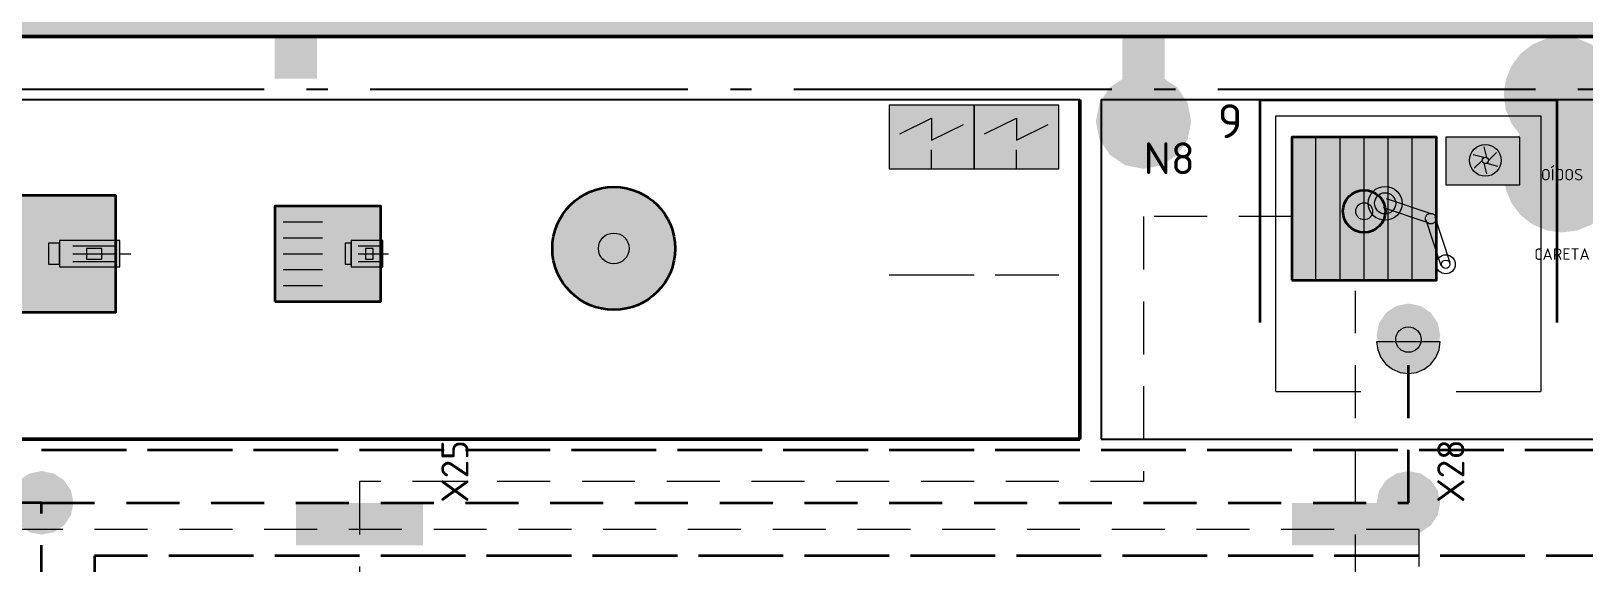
# Model space of a CAD drawing. Header units: millimetres. Extents: x 0 to 1189, y 0 to 841.
# Drawn here: x 542.5 to 615.8, y 678.2 to 703.2 of the extents above; entities that cross this region are included whole.
import ezdxf
from ezdxf.enums import TextEntityAlignment as Align

# ---------------------------------------------------------------- set-up
doc = ezdxf.new("R2010")
doc.units = ezdxf.units.MM
for name, pattern in [('FLUJO-TRAZOS', [4, 2.5, -1.5]), ('IRAM-E-TRAZOS', [5, 4, -1]), ('IRAM-F-TRAZO-PUNTO', [20, 15, -2, 1, -2])]:
    doc.linetypes.add(name, pattern=pattern)
for name, color, linetype, lineweight, true_color in [('A-AREA-TRABAJO', 30, 'CONTINUOUS', 13, 0xeb963c), ('A-EQUIPO', 30, 'CONTINUOUS', 35, 0xe67800), ('A-MAMPARA', 1, 'CONTINUOUS', 35, 0xc82828), ('A-MOBILIARIO', 8, 'CONTINUOUS', 18, 0x50505a), ('A-PASILLO', 2, 'IRAM-E-TRAZOS', 35, 0xd7a500), ('A-SENDA', 2, 'CONTINUOUS', 25, 0xd7a500), ('A-ZONA-LOG', 5, 'IRAM-F-TRAZO-PUNTO', 25, 0x285ac8)]:
    doc.layers.add(name, color=color, linetype=linetype, lineweight=lineweight, true_color=true_color)
for name, color, linetype, lineweight in [('A-COLUMNA', 7, 'CONTINUOUS', 50), ('A-EQUIPO-FINO', 8, 'CONTINUOUS', 13), ('A-EQUIPO-OCULTO', 8, 'IRAM-E-TRAZOS', 13), ('A-EQUIPO-RELLENO', 9, 'CONTINUOUS', 13), ('A-MURO', 7, 'CONTINUOUS', 50), ('A-OPERARIO', 6, 'CONTINUOUS', 18), ('A-SECTOR', 1, 'CONTINUOUS', 25), ('A-SECTOR-TXT', 1, 'CONTINUOUS', 25), ('A-TABIQUE', 7, 'CONTINUOUS', 50), ('A-TEXTO', 7, 'CONTINUOUS', 18), ('F-PERSONAL', 6, 'FLUJO-TRAZOS', 35), ('F-RET', 8, 'FLUJO-TRAZOS', 18), ('S-INCENDIO', 1, 'CONTINUOUS', 25), ('S-SENAL', 7, 'CONTINUOUS', 18)]:
    doc.layers.add(name, color=color, linetype=linetype, lineweight=lineweight)
doc.styles.add('ISO3098', font='isocpeur.ttf')

msp = doc.modelspace()

# ---------------------------------------------------------------- hatches: boundary and pattern name
at = {"layer": 'A-COLUMNA', "true_color": 0x000000}
h = msp.add_hatch(color=7, dxfattribs=at)
h.dxf.hatch_style = 1
h.paths.add_polyline_path([(554, 701), (556, 701), (556, 703), (554, 703)])
h = msp.add_hatch(color=7, dxfattribs=at)
h.dxf.hatch_style = 1
h.paths.add_polyline_path([(594, 701), (596, 701), (596, 703), (594, 703)])
at = {"layer": 'A-EQUIPO-RELLENO', "true_color": 0xcdd0d4}
h = msp.add_hatch(color=7, dxfattribs=at)
h.dxf.hatch_style = 1
h.paths.add_polyline_path([(583, 696.75), (587, 696.75), (587, 699.75), (583, 699.75)])
h = msp.add_hatch(color=7, dxfattribs=at)
h.dxf.hatch_style = 1
h.paths.add_polyline_path([(587, 696.75), (591, 696.75), (591, 699.75), (587, 699.75)])
at = {"layer": 'A-EQUIPO-RELLENO', "true_color": 0xeeeeee}
h = msp.add_hatch(color=7, dxfattribs=at)
h.dxf.hatch_style = 1
h.paths.add_polyline_path([(602, 691.5), (608.82, 691.5), (608.82, 698.25), (602, 698.25)])
at = {"layer": 'A-EQUIPO-RELLENO', "true_color": 0xcdd0d4}
h = msp.add_hatch(color=7, dxfattribs=at)
h.dxf.hatch_style = 1
h.paths.add_polyline_path([(609.26, 696), (612.75, 696), (612.75, 698.25), (609.26, 698.25)])
at = {"layer": 'A-EQUIPO-RELLENO', "true_color": 0xd7e1d7}
h = msp.add_hatch(color=7, dxfattribs=at)
h.dxf.hatch_style = 1
h.paths.add_polyline_path([(537, 690), (546.5, 690), (546.5, 695.5), (537, 695.5)])
at = {"layer": 'A-EQUIPO-RELLENO', "true_color": 0xe1e6ec}
h = msp.add_hatch(color=7, dxfattribs=at)
h.dxf.hatch_style = 1
h.paths.add_polyline_path([(572.9, 693), (572.801, 693.751), (572.511, 694.45), (572.051, 695.051), (571.45, 695.511), (570.751, 695.801), (570, 695.9), (569.249, 695.801), (568.55, 695.511), (567.949, 695.051), (567.489, 694.45), (567.199, 693.751), (567.1, 693), (567.199, 692.249), (567.489, 691.55), (567.949, 690.949), (568.55, 690.489), (569.249, 690.199), (570, 690.1), (570.751, 690.199), (571.45, 690.489), (572.051, 690.949), (572.511, 691.55), (572.801, 692.249)])
at = {"layer": 'A-EQUIPO-RELLENO', "true_color": 0xd7e1d7}
h = msp.add_hatch(color=7, dxfattribs=at)
h.dxf.hatch_style = 1
h.paths.add_polyline_path([(554, 690.5), (559, 690.5), (559, 695), (554, 695)])
at = {"layer": 'A-EQUIPO-RELLENO', "true_color": 0xcdd0d4}
h = msp.add_hatch(color=7, dxfattribs=at)
h.dxf.hatch_style = 1
h.paths.add_polyline_path([(543.84, 692.125), (546.69, 692.125), (546.69, 693.375), (543.84, 693.375)])
h = msp.add_hatch(color=7, dxfattribs=at)
h.dxf.hatch_style = 1
h.paths.add_polyline_path([(557.6, 692.125), (559.1, 692.125), (559.1, 693.375), (557.6, 693.375)])
at = {"layer": 'A-EQUIPO-RELLENO', "true_color": 0xffffff}
h = msp.add_hatch(color=7, dxfattribs=at)
h.dxf.hatch_style = 1
h.paths.add_polyline_path([(608.1, 688.7), (608.08, 688.855), (608.02, 689), (607.924, 689.124), (607.8, 689.22), (607.655, 689.28), (607.5, 689.3), (607.345, 689.28), (607.2, 689.22), (607.076, 689.124), (606.98, 689), (606.92, 688.855), (606.9, 688.7), (606.92, 688.545), (606.98, 688.4), (607.076, 688.276), (607.2, 688.18), (607.345, 688.12), (607.5, 688.1), (607.655, 688.12), (607.8, 688.18), (607.924, 688.276), (608.02, 688.4), (608.08, 688.545)])
at = {"layer": 'A-EQUIPO-RELLENO', "true_color": 0xfae1f5}
h = msp.add_hatch(color=7, dxfattribs=at)
h.dxf.hatch_style = 1
h.paths.add_polyline_path([(606, 688.6), (606.051, 688.212), (606.201, 687.85), (606.439, 687.539), (606.75, 687.301), (607.112, 687.151), (607.5, 687.1), (607.888, 687.151), (608.25, 687.301), (608.561, 687.539), (608.799, 687.85), (608.949, 688.212), (609, 688.6), (606, 688.6)])
at = {"layer": 'A-MURO', "true_color": 0x464646}
h = msp.add_hatch(color=7, dxfattribs=at)
h.dxf.hatch_style = 1
h.paths.add_polyline_path([(623, 703), (481.5, 703), (481.5, 704), (623, 704)])
at = {"layer": 'A-SENDA', "true_color": 0xd7a500}
h = msp.add_hatch(color=7, dxfattribs=at)
h.dxf.hatch_style = 1
h.paths.add_polyline_path([(555, 679), (561, 679), (561, 681), (555, 681)])
h = msp.add_hatch(color=7, dxfattribs=at)
h.dxf.hatch_style = 1
h.paths.add_polyline_path([(602, 679), (608, 679), (608, 681), (602, 681)])
at = {"layer": 'F-PERSONAL', "true_color": 0xc800aa}
h = msp.add_hatch(color=7, dxfattribs=at)
h.dxf.hatch_style = 1
h.paths.add_polyline_path([(609, 688.9), (608.886, 689.474), (608.561, 689.961), (608.074, 690.286), (607.5, 690.4), (606.926, 690.286), (606.439, 689.961), (606.114, 689.474), (606, 688.9), (606.114, 688.326), (606.439, 687.839), (606.926, 687.514), (607.5, 687.4), (608.074, 687.514), (608.561, 687.839), (608.886, 688.326)])
h = msp.add_hatch(color=7, dxfattribs=at)
h.dxf.hatch_style = 1
h.paths.add_polyline_path([(544.5, 681), (544.386, 681.574), (544.061, 682.061), (543.574, 682.386), (543, 682.5), (542.426, 682.386), (541.939, 682.061), (541.614, 681.574), (541.5, 681), (541.614, 680.426), (541.939, 679.939), (542.426, 679.614), (543, 679.5), (543.574, 679.614), (544.061, 679.939), (544.386, 680.426)])
h = msp.add_hatch(color=7, dxfattribs=at)
h.dxf.hatch_style = 1
h.paths.add_polyline_path([(609, 681), (608.886, 681.574), (608.561, 682.061), (608.074, 682.386), (607.5, 682.5), (606.926, 682.386), (606.439, 682.061), (606.114, 681.574), (606, 681), (606.114, 680.426), (606.439, 679.939), (606.926, 679.614), (607.5, 679.5), (608.074, 679.614), (608.561, 679.939), (608.886, 680.426)])
at = {"layer": 'S-INCENDIO', "true_color": 0xd20000}
h = msp.add_hatch(color=7, dxfattribs=at)
h.dxf.hatch_style = 1
h.paths.add_polyline_path([(597.25, 699), (597.079, 699.861), (596.591, 700.591), (595.861, 701.079), (595, 701.25), (594.139, 701.079), (593.409, 700.591), (592.921, 699.861), (592.75, 699), (592.921, 698.139), (593.409, 697.409), (594.139, 696.921), (595, 696.75), (595.861, 696.921), (596.591, 697.409), (597.079, 698.139)])
at = {"layer": 'S-SENAL', "true_color": 0x005aaa}
h = msp.add_hatch(color=7, dxfattribs=at)
h.dxf.hatch_style = 1
h.paths.add_polyline_path([(617.5, 700.25), (617.406, 700.962), (617.132, 701.625), (616.695, 702.195), (616.125, 702.632), (615.462, 702.906), (614.75, 703), (614.038, 702.906), (613.375, 702.632), (612.805, 702.195), (612.368, 701.625), (612.094, 700.962), (612, 700.25), (612.094, 699.538), (612.368, 698.875), (612.805, 698.305), (613.375, 697.868), (614.038, 697.594), (614.75, 697.5), (615.462, 697.594), (616.125, 697.868), (616.695, 698.305), (617.132, 698.875), (617.406, 699.538)])
h = msp.add_hatch(color=7, dxfattribs=at)
h.dxf.hatch_style = 1
h.paths.add_polyline_path([(617.5, 696.5), (617.406, 697.212), (617.132, 697.875), (616.695, 698.445), (616.125, 698.882), (615.462, 699.156), (614.75, 699.25), (614.038, 699.156), (613.375, 698.882), (612.805, 698.445), (612.368, 697.875), (612.094, 697.212), (612, 696.5), (612.094, 695.788), (612.368, 695.125), (612.805, 694.555), (613.375, 694.118), (614.038, 693.844), (614.75, 693.75), (615.462, 693.844), (616.125, 694.118), (616.695, 694.555), (617.132, 695.125), (617.406, 695.788)])

# ---------------------------------------------------------------- linework, layer by layer
at = {"layer": 'A-AREA-TRABAJO'}
for p, q in [((601.25, 686.25), (605.25, 686.25)), ((609.75, 686.25), (613.75, 686.25))]:
    msp.add_line(p, q, dxfattribs=at)
msp.add_lwpolyline([(601.25, 686.25), (601.25, 699.25), (613.75, 699.25), (613.75, 686.25)], dxfattribs=at)
at = {"layer": 'A-EQUIPO'}
for points in [[(602, 691.5), (608.82, 691.5), (608.82, 698.25), (602, 698.25)], [(537, 690), (546.5, 690), (546.5, 695.5), (537, 695.5)], [(554, 690.5), (559, 690.5), (559, 695), (554, 695)]]:
    msp.add_lwpolyline(points, close=True, dxfattribs=at)
for centre, radius in [((570, 693), 2.9), ((605.41, 694.75), 1)]:
    msp.add_circle(centre, radius, dxfattribs=at)
at = {"layer": 'A-EQUIPO-FINO'}
for p, q in [((603.137, 691.5), (603.137, 698.25)), ((604.273, 691.5), (604.273, 698.25)), ((605.41, 691.5), (605.41, 698.25)), ((606.547, 691.5), (606.547, 698.25)), ((607.683, 691.5), (607.683, 698.25)), ((585, 696.75), (585, 697.65)), ((589, 696.75), (589, 697.65)), ((554.4, 694.25), (556.25, 694.25)), ((554.4, 693.5), (556.25, 693.5)), ((544.467, 693.125), (546.462, 693.125)), ((544.467, 692.75), (546.462, 692.75)), ((546.69, 692.75), (547.203, 692.75)), ((554.4, 692.75), (556.25, 692.75)), ((557.93, 693.125), (558.98, 693.125)), ((557.93, 692.75), (558.98, 692.75)), ((559.1, 692.75), (559.37, 692.75)), ((544.467, 692.375), (546.462, 692.375)), ((554.4, 692), (556.25, 692)), ((557.93, 692.375), (558.98, 692.375)), ((554.4, 691.25), (556.25, 691.25))]:
    msp.add_line(p, q, dxfattribs=at)
for points in [[(583.5, 698.4), (585, 699.15), (585, 698.1), (586.5, 698.85)], [(587.5, 698.4), (589, 699.15), (589, 698.1), (590.5, 698.85)], [(611.205, 697.28), (611.074, 697.785)], [(611.055, 697.28), (610.552, 697.419)], [(610.98, 697.15), (610.608, 696.784)], [(611.055, 697.02), (611.186, 696.515)], [(611.205, 697.02), (611.708, 696.881)], [(611.28, 697.15), (611.652, 697.516)]]:
    msp.add_lwpolyline(points, dxfattribs=at)
for points in [[(609.26, 696), (612.75, 696), (612.75, 698.25), (609.26, 698.25)], [(543.84, 692.125), (546.69, 692.125), (546.69, 693.375), (543.84, 693.375)], [(557.6, 692.125), (559.1, 692.125), (559.1, 693.375), (557.6, 693.375)], [(543.327, 692.25), (543.84, 692.25), (543.84, 693.25), (543.327, 693.25)], [(545.122, 692.5), (545.835, 692.5), (545.835, 693), (545.122, 693)], [(557.33, 692.25), (557.6, 692.25), (557.6, 693.25), (557.33, 693.25)], [(558.275, 692.5), (558.65, 692.5), (558.65, 693), (558.275, 693)]]:
    msp.add_lwpolyline(points, close=True, dxfattribs=at)
for centre, radius in [((611.13, 697.15), 0.75), ((611.13, 697.15), 0.15), ((606.4, 695.125), 0.8), ((606.4, 695.125), 0.5), ((605.41, 694.75), 0.4), ((570, 693), 0.725), ((609.26, 692.25), 0.45), ((609.26, 692.25), 0.2)]:
    msp.add_circle(centre, radius, dxfattribs=at)
at = {"layer": 'A-EQUIPO-OCULTO'}
for p, q in [((608.477, 694.189), (606.328, 694.912)), ((608.62, 694.616), (606.472, 695.338)), ((609.046, 692.179), (608.335, 694.332)), ((609.474, 692.321), (608.762, 694.473)), ((583, 691.75), (591, 691.75))]:
    msp.add_line(p, q, dxfattribs=at)
msp.add_circle((608.549, 694.403), 0.25, dxfattribs=at)
at = {"layer": 'A-MAMPARA'}
msp.add_lwpolyline([(600.5, 689.5), (600.5, 700), (614.5, 700), (614.5, 689.5)], dxfattribs=at)
at = {"layer": 'A-MOBILIARIO'}
for points in [[(583, 696.75), (587, 696.75), (587, 699.75), (583, 699.75)], [(587, 696.75), (591, 696.75), (591, 699.75), (587, 699.75)]]:
    msp.add_lwpolyline(points, close=True, dxfattribs=at)
at = {"layer": 'A-MURO'}
msp.add_lwpolyline([(623, 703), (481.5, 703), (481.5, 704), (623, 704)], close=True, dxfattribs=at)
at = {"layer": 'A-OPERARIO'}
msp.add_lwpolyline([(606, 688.6), (606.051, 688.212), (606.201, 687.85), (606.439, 687.539), (606.75, 687.301), (607.112, 687.151), (607.5, 687.1), (607.888, 687.151), (608.25, 687.301), (608.561, 687.539), (608.799, 687.85), (608.949, 688.212), (609, 688.6)], close=True, dxfattribs=at)
msp.add_circle((607.5, 688.7), 0.6, dxfattribs=at)
at = {"layer": 'A-PASILLO'}
for p, q in [((358, 683.5), (673, 683.5)), ((673, 678.5), (545.5, 678.5)), ((545.5, 678.5), (545.5, 655))]:
    msp.add_line(p, q, dxfattribs=at)
at = {"layer": 'A-SECTOR'}
for points in [[(475, 684), (592, 684), (592, 700), (475, 700)], [(593, 684), (630, 684), (630, 700), (593, 700)]]:
    msp.add_lwpolyline(points, close=True, dxfattribs=at)
at = {"layer": 'A-TABIQUE'}
for p, q in [((592, 684), (592, 700)), ((519.5, 684), (592, 684))]:
    msp.add_line(p, q, dxfattribs=at)
at = {"layer": 'A-ZONA-LOG'}
msp.add_lwpolyline([(358.5, 604.5), (673.5, 604.5), (673.5, 700.5), (358.5, 700.5)], close=True, dxfattribs=at)
at = {"layer": 'F-PERSONAL'}
for points in [[(607.5, 681), (607.5, 688.9)], [(543, 681), (368.25, 681)], [(543, 652.5), (543, 681)], [(543, 681), (607.5, 681)]]:
    msp.add_lwpolyline(points, dxfattribs=at)
at = {"layer": 'F-RET'}
for points in [[(608, 674), (608, 679.75), (247, 679.75), (247, 701), (229, 707)], [(602, 694.5), (595, 694.5), (595, 682), (558, 682), (558, 666)], [(597, 674), (597, 677), (605, 677), (605, 691)]]:
    msp.add_lwpolyline(points, dxfattribs=at)

# ---------------------------------------------------------------- texts
at = {"layer": 'A-SECTOR-TXT', "style": 'ISO3098'}
msp.add_text('N8', height=1.5, dxfattribs=at).set_placement((595, 698), align=Align.TOP_LEFT)
at = {"layer": 'A-TEXTO', "style": 'ISO3098'}
for s, p in [('X25', (562.5, 681)), ('X28', (609.5, 681))]:
    msp.add_text(s, height=1.28, rotation=90, dxfattribs=at).set_placement(p, align=Align.MIDDLE_LEFT)
at = {"layer": 'S-INCENDIO', "style": 'ISO3098'}
msp.add_text('9', height=1.6, dxfattribs=at).set_placement((598.5, 699), align=Align.MIDDLE_LEFT)
at = {"layer": 'S-SENAL', "style": 'ISO3098'}
for s, p in [('OÍDOS', (614.75, 696.75)), ('CARETA', (614.75, 693))]:
    msp.add_text(s, height=0.54, dxfattribs=at).set_placement(p, align=Align.TOP_CENTER)

doc.saveas('drawing.dxf')
